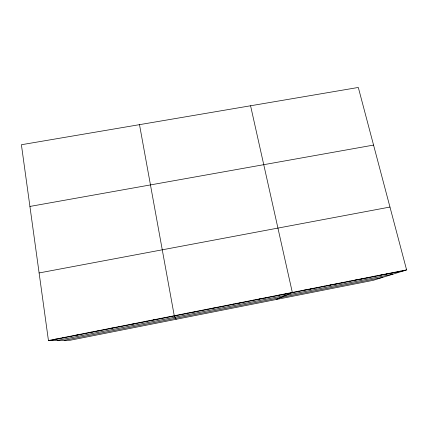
<?xml version="1.0" encoding="UTF-8"?>
<svg xmlns="http://www.w3.org/2000/svg" width="428" height="428" viewBox="0 0 428 428"><rect width="100%" height="100%" fill="white"/><g stroke="black" fill="none" stroke-linecap="round" stroke-linejoin="round"><path stroke-width="0.64" d="M187.555 313.408L187.566 313.103M194.114 312.114L194.205 311.793M200.657 310.819L200.828 310.487M207.195 309.53L207.446 309.182M213.716 308.246L214.043 307.882M220.227 306.962L220.634 306.582M226.728 305.678L227.209 305.282M233.217 304.399L233.774 303.987M239.691 303.12L240.327 302.698M246.159 301.847L246.87 301.408M252.611 300.574L253.397 300.119M259.052 299.3L259.914 298.835M265.478 298.032L266.419 297.551M271.898 296.77L272.914 296.267M278.307 295.502L279.398 294.988M284.7 294.245L285.867 293.715M276.135 299.514L292.324 292.442L250.573 105.775M297.455 291.725L298.771 291.168M303.816 290.473L305.207 289.9M310.166 289.221L311.627 288.632M316.501 287.969L318.041 287.37M322.83 286.723L324.44 286.107M329.143 285.476L330.828 284.845M335.45 284.229L337.205 283.587M341.742 282.988L343.572 282.336M348.023 281.752L349.922 281.078M354.293 280.511L356.267 279.832M360.553 279.281L362.596 278.58M366.801 278.045L368.92 277.333M373.039 276.814L375.228 276.092M379.267 275.589L381.525 274.851M385.484 274.359L387.811 273.61M391.684 273.139L394.086 272.374M397.88 271.914L400.346 271.138M406.6 269.902L373.409 280.276L70.122 340.255L48.444 340.544L21.4 144.734L358.306 87.456L406.6 269.902L48.444 340.544M50.113 340.517L404.064 270.694M57.438 340.421L392.893 274.188M64.2 340.335L382.525 277.424M39.108 272.946L389.962 207.05M29.923 206.44L373.558 145.081M55.549 339.142L57.127 339.137M62.638 337.74L64.13 337.751M69.716 336.344L71.123 336.376M76.778 334.953L78.099 334.996M83.829 333.562L85.065 333.626M90.864 332.176L92.015 332.251M97.889 330.791L98.948 330.887M104.897 329.405L105.877 329.517M111.89 328.025L112.783 328.153M118.872 326.65L119.685 326.794M125.843 325.275L126.57 325.435M132.798 323.905L133.44 324.082M139.742 322.535L140.298 322.728M146.67 321.166L147.146 321.38M153.588 319.802L153.978 320.032M160.489 318.443L160.8 318.683M176.133 319.288L174.255 315.725L139.501 124.655M180.921 314.414L180.985 314.703"/></g></svg>
